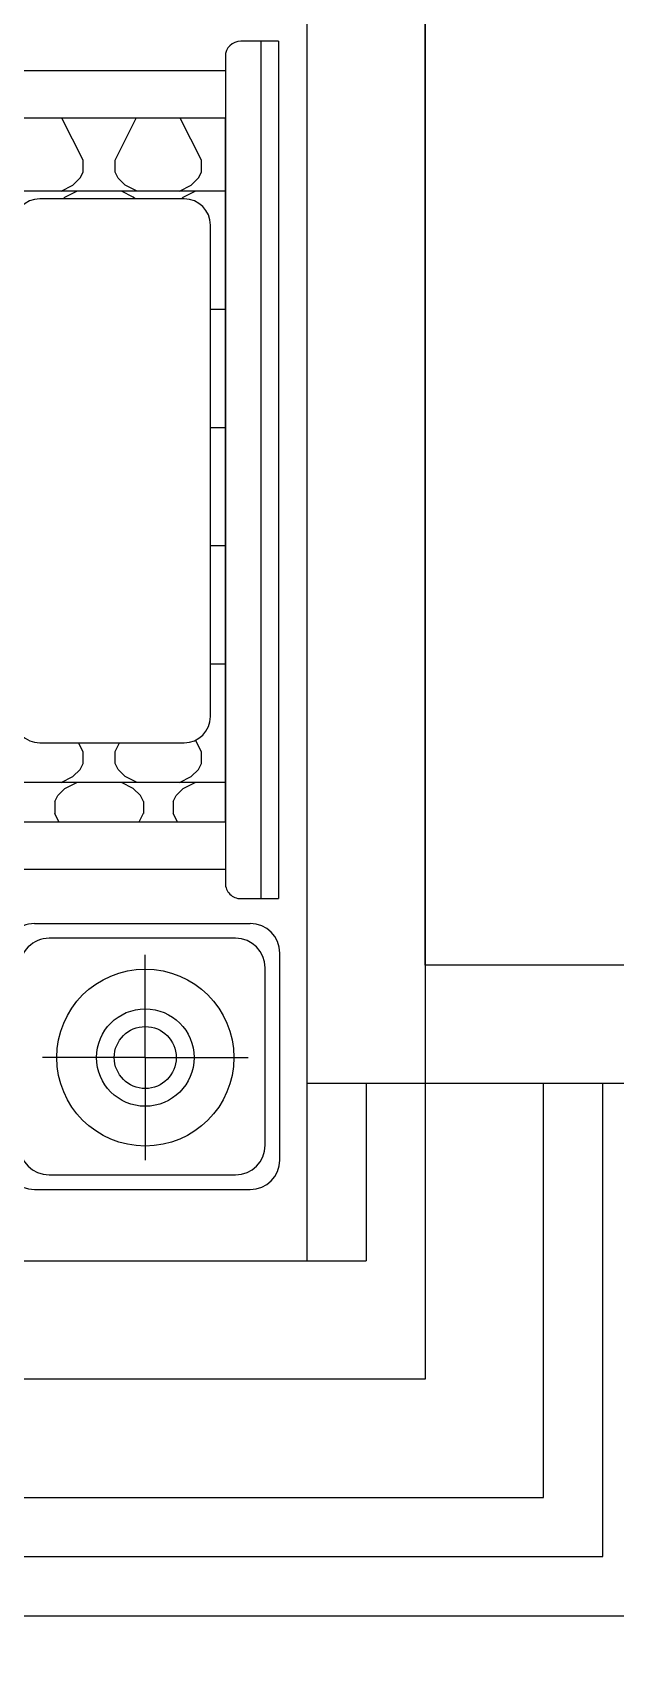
# Model space of a CAD drawing. Header units: millimetres. Extents: x 1143 to 39838, y 578 to 35727.
# Drawn here: x 30236 to 31221, y 6972 to 9716 of the extents above; entities that cross this region are included whole.
import ezdxf

# ---------------------------------------------------------------- set-up
doc = ezdxf.new("R2010")
doc.units = ezdxf.units.MM
for name, color, linetype in [('JJ', 8, 'Continuous'), ('PUB_WINDW', 7, 'Continuous'), ('WALL', 255, 'Continuous'), ('WINDOW', 2, 'Continuous')]:
    doc.layers.add(name, color=color, linetype=linetype)
doc.styles.add('DIM_FONT', font='SIMPLEX', dxfattribs={"width": 0.8})
doc.styles.get("Standard").update_dxf_attribs({"font": 'arial.ttf'})

# ---------------------------------------------------------------- blocks, each defined once
blk = doc.blocks.new('A$C578550E8')
at = {"layer": 'JJ'}
for p, q in [((399.8, 464.6, -1600), (49.9, 464.6, -1600)), ((374.8, 439.7, -1600), (74.8, 439.7, -1600)), ((0, 49.9, -1600), (0, 414.8, -1600)), ((449.6, 49.9, -1600), (449.6, 414.8, -1600)), ((24.9, 389.8, -1600), (24.9, 74.8, -1600)), ((226.5, 237.3, -1600), (226.5, 411.1, -1600)), ((424.7, 74.8, -1600), (424.7, 389.8, -1600)), ((226.5, 237.3, -1600), (52.7, 237.3, -1600)), ((226.5, 237.3, -1600), (226.5, 63.4, -1600)), ((226.5, 237.3, -1600), (400.3, 237.3, -1600)), ((74.8, 24.9, -1600), (374.8, 24.9, -1600)), ((399.8, 0, -1600), (49.9, 0, -1600))]:
    blk.add_line(p, q, dxfattribs=at)
for radius in [149.6, 82.4, 52.4]:
    blk.add_circle((226.5, 237.3, -1600), radius, dxfattribs=at)
for centre, start, end in [((49.9, 414.8, -1600), 90, 180), ((74.8, 389.8, -1600), 90, 180), ((374.8, 389.8, -1600), 360, 90), ((399.8, 414.8, -1600), 360, 90), ((74.8, 74.8, -1600), 180, 270), ((374.8, 74.8, -1600), 270, 360), ((49.9, 49.9, -1600), 180, 270), ((399.8, 49.9, -1600), 270, 360)]:
    blk.add_arc(centre, 49.9, start, end, dxfattribs=at)
blk = doc.blocks.new('A$C2EAD2DD6')
at = {"layer": 'JJ'}
for p, q in [((0, 0, -1600), (0, 1450, -1600)), ((63.9, 1450, -1600), (0, 1450, -1600)), ((30, 0, -1600), (30, 1450, -1600)), ((90, 26.1, -1600), (90, 1423.9, -1600)), ((1890, 1400, -1600), (90, 1400, -1600)), ((90, 1320, -1600), (90, 130, -1600)), ((1890, 1320, -1600), (90, 1320, -1600)), ((171.1, 1320, -1600), (178.1, 1305.9, -1600)), ((171.1, 1320, -1600), (178.1, 1305.9, -1600)), ((235.6, 1320, -1600), (228.4, 1305.7, -1600)), ((235.6, 1320, -1600), (228.4, 1305.7, -1600)), ((371.1, 1320, -1600), (378.1, 1305.9, -1600)), ((371.1, 1320, -1600), (378.1, 1305.9, -1600)), ((178.3, 1285.7, -1600), (178.3, 1305.8, -1600)), ((228.5, 1285.7, -1600), (228.5, 1305.8, -1600)), ((378.3, 1285.7, -1600), (378.3, 1305.8, -1600)), ((161.2, 1263.6, -1600), (141.1, 1253.6, -1600)), ((173.3, 1275.6, -1600), (161.2, 1263.6, -1600)), ((178.2, 1285.6, -1600), (173.2, 1275.6, -1600)), ((178.2, 1285.6, -1600), (173.2, 1275.6, -1600)), ((228.3, 1285.9, -1600), (233.3, 1275.8, -1600)), ((228.3, 1285.9, -1600), (233.3, 1275.8, -1600)), ((233.5, 1275.8, -1600), (245.5, 1263.8, -1600)), ((245.6, 1263.7, -1600), (265.7, 1253.6, -1600)), ((361.2, 1263.6, -1600), (341.1, 1253.6, -1600)), ((373.3, 1275.6, -1600), (361.2, 1263.6, -1600)), ((378.2, 1285.6, -1600), (373.2, 1275.6, -1600)), ((378.2, 1285.6, -1600), (373.2, 1275.6, -1600)), ((90, 1253.6, -1600), (176.7, 1253.6, -1600)), ((147.6, 1243.5, -1600), (135.5, 1231.4, -1600)), ((167.6, 1253.6, -1600), (147.5, 1243.5, -1600)), ((176.7, 1253.6, -1600), (176.8, 1253.6, -1600)), ((176.8, 1253.6, -1600), (376.9, 1253.6, -1600)), ((239.2, 1253.6, -1600), (259.3, 1243.6, -1600)), ((259.1, 1243.7, -1600), (271.2, 1231.6, -1600)), ((347.6, 1243.5, -1600), (335.5, 1231.4, -1600)), ((367.6, 1253.6, -1600), (347.5, 1243.5, -1600)), ((376.9, 1253.6, -1600), (377, 1253.6, -1600)), ((377, 1253.6, -1600), (577.1, 1253.6, -1600)), ((135.5, 1231.4, -1600), (130.4, 1221.3, -1600)), ((135.5, 1231.4, -1600), (130.4, 1221.3, -1600)), ((130.5, 1221.4, -1600), (130.5, 1201.3, -1600)), ((271, 1231.6, -1600), (276, 1221.6, -1600)), ((271, 1231.6, -1600), (276, 1221.6, -1600)), ((276.3, 1221.4, -1600), (276.3, 1201.3, -1600)), ((335.5, 1231.4, -1600), (330.4, 1221.3, -1600)), ((335.5, 1231.4, -1600), (330.4, 1221.3, -1600)), ((330.5, 1221.4, -1600), (330.5, 1201.3, -1600)), ((130.3, 1201.5, -1600), (140.2, 1181.8, -1600)), ((130.3, 1201.5, -1600), (140.2, 1181.8, -1600)), ((403.5, 1186.3, -1600), (159.7, 1186.3, -1600)), ((276.2, 1201.3, -1600), (268.7, 1186.3, -1600)), ((276.2, 1201.3, -1600), (268.7, 1186.3, -1600)), ((330.3, 1201.5, -1600), (337.9, 1186.3, -1600)), ((330.3, 1201.5, -1600), (337.9, 1186.3, -1600)), ((115.1, 1141.8, -1600), (115.1, 311.3, -1600)), ((90, 1053.6, -1600), (115.1, 1053.6, -1600)), ((90, 853.6, -1600), (115.1, 853.6, -1600)), ((90, 653.6, -1600), (115.1, 653.6, -1600)), ((90, 453.6, -1600), (115.1, 453.6, -1600)), ((90, 253.6, -1600), (176.7, 253.6, -1600)), ((161.2, 263.6, -1600), (141.1, 253.6, -1600)), ((167.6, 253.6, -1600), (147.5, 243.5, -1600)), ((159.7, 266.7, -1600), (403.5, 266.7, -1600)), ((164.3, 266.7, -1600), (161.2, 263.6, -1600)), ((176.7, 253.6, -1600), (176.8, 253.6, -1600)), ((176.8, 253.6, -1600), (376.9, 253.6, -1600)), ((239.2, 253.6, -1600), (259.3, 243.6, -1600)), ((242.6, 266.7, -1600), (245.5, 263.8, -1600)), ((245.6, 263.7, -1600), (265.7, 253.6, -1600)), ((361.2, 263.6, -1600), (341.1, 253.6, -1600)), ((367.6, 253.6, -1600), (347.5, 243.5, -1600)), ((364.3, 266.7, -1600), (361.2, 263.6, -1600)), ((376.9, 253.6, -1600), (377, 253.6, -1600)), ((377, 253.6, -1600), (577.1, 253.6, -1600)), ((135.5, 231.4, -1600), (130.4, 221.3, -1600)), ((135.5, 231.4, -1600), (130.5, 221.3, -1600)), ((130.5, 221.4, -1600), (130.5, 201.3, -1600)), ((147.6, 243.5, -1600), (135.5, 231.4, -1600)), ((259.1, 243.7, -1600), (271.2, 231.6, -1600)), ((271, 231.6, -1600), (276, 221.6, -1600)), ((271, 231.6, -1600), (276, 221.6, -1600)), ((276.3, 221.4, -1600), (276.3, 201.3, -1600)), ((335.5, 231.4, -1600), (330.5, 221.3, -1600)), ((335.5, 231.4, -1600), (330.5, 221.3, -1600)), ((330.5, 221.4, -1600), (330.5, 201.3, -1600)), ((347.6, 243.5, -1600), (335.5, 231.4, -1600)), ((130.3, 201.5, -1600), (166.1, 130, -1600)), ((130.3, 201.5, -1600), (166.1, 130, -1600)), ((276.2, 201.3, -1600), (240.6, 130, -1600)), ((276.2, 201.3, -1600), (240.6, 130, -1600)), ((330.3, 201.5, -1600), (366.1, 130, -1600)), ((330.3, 201.5, -1600), (366.1, 130, -1600)), ((90, 130, -1600), (1724.9, 130, -1600)), ((90, 50, -1600), (1890, 50, -1600)), ((0, 0, -1600), (63.9, 0, -1600))]:
    blk.add_line(p, q, dxfattribs=at)
for centre, radius, start, end in [((63.9, 1423.9, -1600), 26.1, 360, 90), ((159.7, 1141.8, -1600), 44.6, 90, 180), ((403.5, 1141.8, -1600), 44.6, 360, 90), ((159.7, 311.3, -1600), 44.6, 180, 270), ((403.5, 311.3, -1600), 44.6, 270, 360), ((63.9, 26.1, -1600), 26.1, 270, 360)]:
    blk.add_arc(centre, radius, start, end, dxfattribs=at)
at = {"style": 'DIM_FONT', "width": 0.8, "flags": 9}
for tag in ['XSIZE', 'YSIZE']:
    blk.add_attdef(tag, (0, 1450, -1600), '', height=0.5, rotation=315, dxfattribs=at)
blk = doc.blocks.new('1T4F81聚福元')
at = {"layer": 'JJ'}
for p in [(5610.1, -21500), (3300.1, -21800)]:
    blk.add_line(p, (5610.1, -21800), dxfattribs=at)
at = {"layer": 'WALL'}
for p, q in [((5710.1, -16100), (5710.1, -21300)), ((5510.1, -18100), (5510.1, -21500)), ((6110.1, -21300), (5710.1, -21300)), ((6110.1, -21500), (5510.1, -21500))]:
    blk.add_line(p, q, dxfattribs=at)
at = {"layer": 'WINDOW'}
for p in [(5510.1, -21500), (3300.1, -21800)]:
    blk.add_line(p, (5510.1, -21800), dxfattribs=at)
for points in [[(6110.1, -21300), (5710.1, -21300), (5710.1, -16000), (5000.1, -16000), (5000.1, -14100), (4600.1, -14100), (4600.1, -13000), (1326, -12996.3), (1318, -11700), (3110.1, -11700), (3110.1, -11500), (3005.6, -11499.6)], [(-11400, -23200), (-6516, -23200), (-6516, -25000), (-6316, -25000), (-6316, -18500), (-5316, -18500.5), (-5316, -25000), (-5116, -25000), (-5116, -23200), (1901.8, -23189.6), (1901.8, -23189.6), (1900.1, -22000), (4700.1, -22000), (4700.1, -22400), (6110.1, -22400)], [(3300.1, -22200), (5910.1, -22200), (5910.1, -21500)], [(3300.1, -22400), (6110.1, -22400), (6110.1, -21500)], [(3300.1, -22300), (6010.1, -22300), (6010.1, -21500)]]:
    blk.add_lwpolyline(points, dxfattribs=at)
blk.add_lwpolyline([(-3716, -11600), (1326, -11600), (1326, -11700), (-474, -11700), (-474, -12996.3), (4600.1, -12996.3), (4600.1, -16000), (5710.1, -16000), (5710.1, -21900), (5710.1, -22000), (1900.1, -22000), (1901.8, -23189.6), (-5116, -23200), (-5116, -25000), (-5316, -25000), (-5316, -18366.7), (-3716, -18366.7)], close=True, dxfattribs=at)
at = {"layer": 'JJ'}
for name, p, rotation in [('A$C2EAD2DD6', (5462.4, -19737.4), 180), ('A$C578550E8', (4999.8, -21229.6), 270)]:
    blk.add_blockref(name, p, dxfattribs=dict(at, rotation=rotation))
at = {"style": 'DIM_FONT', "oblique": -180, "text_generation_flag": 4, "width": 0.8, "flags": 9}
for tag, p, rotation in [('XSIZE', (1326.3, -15051.1), 135), ('YSIZE', (1326.3, -15051.1), 135), ('XSIZE', (3900.1, -18100), 45), ('YSIZE', (3900.1, -18100), 45)]:
    blk.add_attdef(tag, p, '', height=0.5, rotation=rotation, dxfattribs=at)
at = {"layer": 'JJ', "oblique": -180, "text_generation_flag": 4, "width": 0.8, "flags": 9}
for p in [(1764.7, -14093.6), (2339, -19893.8)]:
    blk.add_attdef('XSIZE', p, '', height=0.441, dxfattribs=at)
blk.add_attdef('XSIZE', (-13521.8, -18540), '', height=0.441, rotation=90, dxfattribs=at)

msp = doc.modelspace()

# ---------------------------------------------------------------- block references
at = {"layer": 'PUB_WINDW'}
msp.add_blockref('1T4F81聚福元', (25189.3, 29439.1), dxfattribs=at)

doc.saveas('drawing.dxf')
